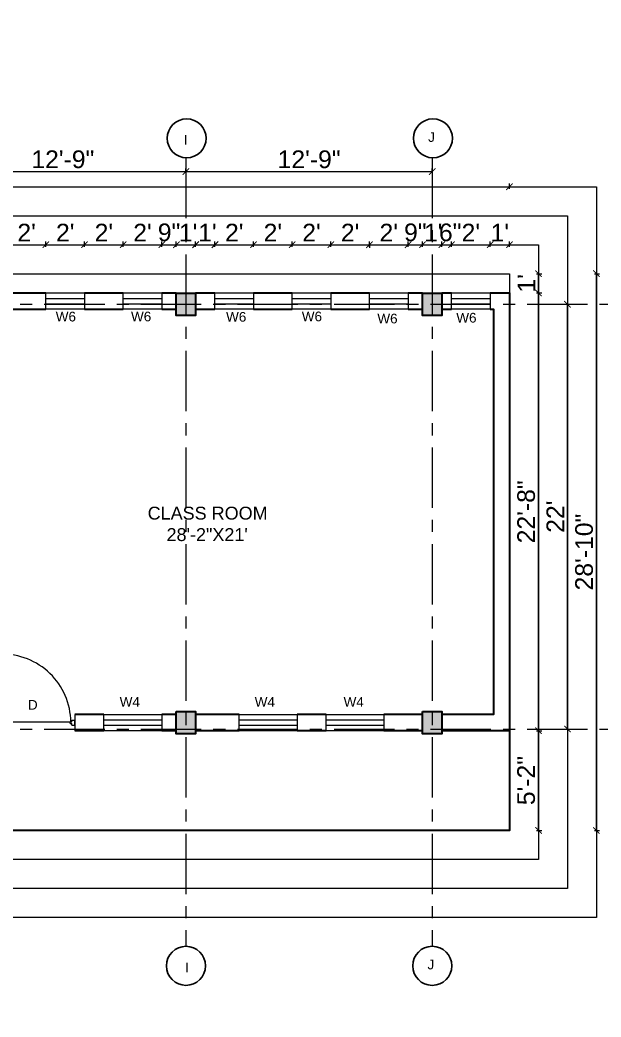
# Model space of a CAD drawing. Header units: inches. Extents: x -6800 to 96653, y -25814 to 17379.
# Drawn here: x 91086 to 91447, y -17826 to -17207 of the extents above; entities that cross this region are included whole.
import ezdxf

# ---------------------------------------------------------------- set-up
doc = ezdxf.new("R2010")
doc.units = ezdxf.units.IN
doc.header["$MEASUREMENT"] = 0
doc.header["$PDMODE"] = 34
doc.linetypes.add('CENTER', pattern=[2, 1.25, -0.25, 0.25, -0.25])
doc.layers.add('A-Windows', color=7, linetype='Continuous')
for name, color, linetype, lineweight in [('Cent line', 54, 'CENTER', 9), ('Column', 101, 'Continuous', 30), ('dimension', 50, 'Continuous', 20), ('dimension @ 1', 50, 'Continuous', 20), ('ele back', 51, 'Continuous', 15), ('Wall', 90, 'Continuous', 30), ('Window', 140, 'Continuous', 13)]:
    doc.layers.add(name, color=color, linetype=linetype, lineweight=lineweight)
doc.styles.get("Standard").update_dxf_attribs({"font": 'arial.ttf'})
doc.dimstyles.get("Standard").update_dxf_attribs({"dimtxt": 7, "dimasz": 4, "dimexe": 2, "dimexo": 2, "dimgap": 2, "dimtad": 1, "dimdec": 0, "dimzin": 0, "dimdsep": 46, "dimlunit": 4, "dimtxsty": 'Standard', "dimblk": 'ARCHTICK', "dimcen": 0.25, "dimclrd": 256, "dimclre": 256, "dimclrt": 256, "dimadec": 0, "dimazin": 0, "dimtfac": 1, "dimtdec": 0, "dimtofl": 0, "dimtmove": 0, "dimatfit": 3, "dimfxl": 1, "dimfxlon": 1, "dimtolj": 1, "dimtzin": 0, "dimlwd": -1, "dimlwe": -1, "dimarcsym": 1})

# ---------------------------------------------------------------- blocks, each defined once
blk = doc.blocks.new('colarch')
at = {"layer": 'Column'}
h = blk.add_hatch(color=256, dxfattribs=at)
h.dxf.hatch_style = 1
h.paths.add_polyline_path([(-6740.22, 498.65), (-6728.22, 498.65), (-6728.22, 512.65), (-6740.22, 512.65)])
blk.add_lwpolyline([(-6740.22, 512.65), (-6728.22, 512.65), (-6728.22, 498.65), (-6740.22, 498.65)], close=True, dxfattribs=at)
blk = doc.blocks.new('_ArchTick')
at = {"color": 0, "linetype": 'ByBlock', "const_width": 0.15}
blk.add_lwpolyline([(-0.5, -0.5), (0.5, 0.5)], dxfattribs=at)
blk = doc.blocks.new('*D2512')
at = {"layer": 'Defpoints', "color": 0, "transparency": 16777216}
for p in [(91036.18, -17301.06), (91189.18, -17301.06), (91189.18, -17301.06)]:
    blk.add_point(p, dxfattribs=at)
at = {"layer": 'dimension', "transparency": 16777216}
for p, q in [((91036.18, -17301.06), (91036.18, -17299.06)), ((91189.18, -17301.06), (91189.18, -17299.06)), ((91036.18, -17301.06), (91189.18, -17301.06))]:
    blk.add_line(p, q, dxfattribs=at)
at = {"layer": 'dimension', "transparency": 16777216, "xscale": 4, "yscale": 4, "zscale": 4, "rotation": 180}
blk.add_blockref('_ArchTick', (91036.18, -17301.06), dxfattribs=at)
at = {"layer": 'dimension', "transparency": 16777216, "xscale": 4, "yscale": 4, "zscale": 4}
blk.add_blockref('_ArchTick', (91189.18, -17301.06), dxfattribs=at)
at = {"layer": 'dimension', "transparency": 16777216, "insert": (91112.68, -17293.44), "char_height": 11, "attachment_point": 5}
blk.add_mtext('\\A1;12\'-9"', dxfattribs=at)
blk = doc.blocks.new('*D2513')
at = {"layer": 'Defpoints', "color": 0, "transparency": 16777216}
for p in [(91189.18, -17301.06), (91342.18, -17301.06), (91342.18, -17301.06)]:
    blk.add_point(p, dxfattribs=at)
at = {"layer": 'dimension', "transparency": 16777216}
for p, q in [((91189.18, -17301.06), (91189.18, -17299.06)), ((91342.18, -17301.06), (91342.18, -17299.06)), ((91189.18, -17301.06), (91342.18, -17301.06))]:
    blk.add_line(p, q, dxfattribs=at)
at = {"layer": 'dimension', "transparency": 16777216, "xscale": 4, "yscale": 4, "zscale": 4, "rotation": 180}
blk.add_blockref('_ArchTick', (91189.18, -17301.06), dxfattribs=at)
at = {"layer": 'dimension', "transparency": 16777216, "xscale": 4, "yscale": 4, "zscale": 4}
blk.add_blockref('_ArchTick', (91342.18, -17301.06), dxfattribs=at)
at = {"layer": 'dimension', "transparency": 16777216, "insert": (91265.68, -17293.44), "char_height": 11, "attachment_point": 5}
blk.add_mtext('\\A1;12\'-9"', dxfattribs=at)
blk = doc.blocks.new('*D2549')
at = {"layer": 'Defpoints', "color": 0, "transparency": 16777216}
for p in [(91102.18, -17346.46), (91078.18, -17376.46), (91102.18, -17376.46)]:
    blk.add_point(p, dxfattribs=at)
at = {"layer": 'dimension', "transparency": 16777216}
for p, q in [((91078.18, -17347.71), (91078.18, -17344.46)), ((91078.18, -17346.46), (91102.18, -17346.46)), ((91102.18, -17347.71), (91102.18, -17344.46))]:
    blk.add_line(p, q, dxfattribs=at)
at = {"layer": 'dimension', "transparency": 16777216, "xscale": 4, "yscale": 4, "zscale": 4, "rotation": 180}
blk.add_blockref('_ArchTick', (91078.18, -17346.46), dxfattribs=at)
at = {"layer": 'dimension', "transparency": 16777216, "xscale": 4, "yscale": 4, "zscale": 4}
blk.add_blockref('_ArchTick', (91102.18, -17346.46), dxfattribs=at)
at = {"layer": 'dimension', "transparency": 16777216, "insert": (91090.18, -17338.94), "char_height": 11, "attachment_point": 5}
blk.add_mtext("\\A1;2'", dxfattribs=at)
blk = doc.blocks.new('*D2550')
at = {"layer": 'Defpoints', "color": 0, "transparency": 16777216}
for p in [(91126.18, -17346.46), (91102.18, -17376.46), (91126.18, -17376.46)]:
    blk.add_point(p, dxfattribs=at)
at = {"layer": 'dimension', "transparency": 16777216}
for p, q in [((91102.18, -17347.71), (91102.18, -17344.46)), ((91102.18, -17346.46), (91126.18, -17346.46)), ((91126.18, -17347.71), (91126.18, -17344.46))]:
    blk.add_line(p, q, dxfattribs=at)
at = {"layer": 'dimension', "transparency": 16777216, "xscale": 4, "yscale": 4, "zscale": 4, "rotation": 180}
blk.add_blockref('_ArchTick', (91102.18, -17346.46), dxfattribs=at)
at = {"layer": 'dimension', "transparency": 16777216, "xscale": 4, "yscale": 4, "zscale": 4}
blk.add_blockref('_ArchTick', (91126.18, -17346.46), dxfattribs=at)
at = {"layer": 'dimension', "transparency": 16777216, "insert": (91114.18, -17338.94), "char_height": 11, "attachment_point": 5}
blk.add_mtext("\\A1;2'", dxfattribs=at)
blk = doc.blocks.new('*D2551')
at = {"layer": 'Defpoints', "color": 0, "transparency": 16777216}
for p in [(91150.18, -17346.46), (91126.18, -17376.46), (91150.18, -17376.46)]:
    blk.add_point(p, dxfattribs=at)
at = {"layer": 'dimension', "transparency": 16777216}
for p, q in [((91126.18, -17347.71), (91126.18, -17344.46)), ((91126.18, -17346.46), (91150.18, -17346.46)), ((91150.18, -17347.71), (91150.18, -17344.46))]:
    blk.add_line(p, q, dxfattribs=at)
at = {"layer": 'dimension', "transparency": 16777216, "xscale": 4, "yscale": 4, "zscale": 4, "rotation": 180}
blk.add_blockref('_ArchTick', (91126.18, -17346.46), dxfattribs=at)
at = {"layer": 'dimension', "transparency": 16777216, "xscale": 4, "yscale": 4, "zscale": 4}
blk.add_blockref('_ArchTick', (91150.18, -17346.46), dxfattribs=at)
at = {"layer": 'dimension', "transparency": 16777216, "insert": (91138.18, -17338.94), "char_height": 11, "attachment_point": 5}
blk.add_mtext("\\A1;2'", dxfattribs=at)
blk = doc.blocks.new('*D2552')
at = {"layer": 'Defpoints', "color": 0, "transparency": 16777216}
for p in [(91174.18, -17346.46), (91150.18, -17376.46), (91174.18, -17376.46)]:
    blk.add_point(p, dxfattribs=at)
at = {"layer": 'dimension', "transparency": 16777216}
for p, q in [((91150.18, -17347.71), (91150.18, -17344.46)), ((91150.18, -17346.46), (91174.18, -17346.46)), ((91174.18, -17347.71), (91174.18, -17344.46))]:
    blk.add_line(p, q, dxfattribs=at)
at = {"layer": 'dimension', "transparency": 16777216, "xscale": 4, "yscale": 4, "zscale": 4, "rotation": 180}
blk.add_blockref('_ArchTick', (91150.18, -17346.46), dxfattribs=at)
at = {"layer": 'dimension', "transparency": 16777216, "xscale": 4, "yscale": 4, "zscale": 4}
blk.add_blockref('_ArchTick', (91174.18, -17346.46), dxfattribs=at)
at = {"layer": 'dimension', "transparency": 16777216, "insert": (91162.18, -17338.94), "char_height": 11, "attachment_point": 5}
blk.add_mtext("\\A1;2'", dxfattribs=at)
blk = doc.blocks.new('*D2553')
at = {"layer": 'Defpoints', "color": 0, "transparency": 16777216}
for p in [(91183.18, -17346.46), (91174.18, -17376.46), (91183.18, -17376.46)]:
    blk.add_point(p, dxfattribs=at)
at = {"layer": 'dimension', "transparency": 16777216}
for p, q in [((91174.18, -17347.71), (91174.18, -17344.46)), ((91174.18, -17346.46), (91183.18, -17346.46)), ((91183.18, -17347.71), (91183.18, -17344.46))]:
    blk.add_line(p, q, dxfattribs=at)
at = {"layer": 'dimension', "transparency": 16777216, "xscale": 4, "yscale": 4, "zscale": 4, "rotation": 180}
blk.add_blockref('_ArchTick', (91174.18, -17346.46), dxfattribs=at)
at = {"layer": 'dimension', "transparency": 16777216, "xscale": 4, "yscale": 4, "zscale": 4}
blk.add_blockref('_ArchTick', (91183.18, -17346.46), dxfattribs=at)
at = {"layer": 'dimension', "transparency": 16777216, "insert": (91178.68, -17338.85), "char_height": 11, "attachment_point": 5}
blk.add_mtext('\\A1;9"', dxfattribs=at)
blk = doc.blocks.new('*D2554')
at = {"layer": 'Defpoints', "color": 0, "transparency": 16777216}
for p in [(91195.18, -17346.46), (91183.18, -17376.46), (91195.18, -17376.46)]:
    blk.add_point(p, dxfattribs=at)
at = {"layer": 'dimension', "transparency": 16777216}
for p, q in [((91183.18, -17347.71), (91183.18, -17344.46)), ((91183.18, -17346.46), (91195.18, -17346.46)), ((91195.18, -17347.71), (91195.18, -17344.46))]:
    blk.add_line(p, q, dxfattribs=at)
at = {"layer": 'dimension', "transparency": 16777216, "xscale": 4, "yscale": 4, "zscale": 4, "rotation": 180}
blk.add_blockref('_ArchTick', (91183.18, -17346.46), dxfattribs=at)
at = {"layer": 'dimension', "transparency": 16777216, "xscale": 4, "yscale": 4, "zscale": 4}
blk.add_blockref('_ArchTick', (91195.18, -17346.46), dxfattribs=at)
at = {"layer": 'dimension', "transparency": 16777216, "insert": (91190.51, -17338.94), "char_height": 11, "attachment_point": 5}
blk.add_mtext("\\A1;1'", dxfattribs=at)
blk = doc.blocks.new('*D2555')
at = {"layer": 'Defpoints', "color": 0, "transparency": 16777216}
for p in [(91207.18, -17346.46), (91195.18, -17376.46), (91207.18, -17376.46)]:
    blk.add_point(p, dxfattribs=at)
at = {"layer": 'dimension', "transparency": 16777216}
for p, q in [((91195.18, -17347.71), (91195.18, -17344.46)), ((91195.18, -17346.46), (91207.18, -17346.46)), ((91207.18, -17347.71), (91207.18, -17344.46))]:
    blk.add_line(p, q, dxfattribs=at)
at = {"layer": 'dimension', "transparency": 16777216, "xscale": 4, "yscale": 4, "zscale": 4, "rotation": 180}
blk.add_blockref('_ArchTick', (91195.18, -17346.46), dxfattribs=at)
at = {"layer": 'dimension', "transparency": 16777216, "xscale": 4, "yscale": 4, "zscale": 4}
blk.add_blockref('_ArchTick', (91207.18, -17346.46), dxfattribs=at)
at = {"layer": 'dimension', "transparency": 16777216, "insert": (91202.49, -17338.94), "char_height": 11, "attachment_point": 5}
blk.add_mtext("\\A1;1'", dxfattribs=at)
blk = doc.blocks.new('*D2556')
at = {"layer": 'Defpoints', "color": 0, "transparency": 16777216}
for p in [(91231.18, -17346.46), (91207.18, -17376.46), (91231.18, -17376.46)]:
    blk.add_point(p, dxfattribs=at)
at = {"layer": 'dimension', "transparency": 16777216}
for p, q in [((91207.18, -17347.71), (91207.18, -17344.46)), ((91207.18, -17346.46), (91231.18, -17346.46)), ((91231.18, -17347.71), (91231.18, -17344.46))]:
    blk.add_line(p, q, dxfattribs=at)
at = {"layer": 'dimension', "transparency": 16777216, "xscale": 4, "yscale": 4, "zscale": 4, "rotation": 180}
blk.add_blockref('_ArchTick', (91207.18, -17346.46), dxfattribs=at)
at = {"layer": 'dimension', "transparency": 16777216, "xscale": 4, "yscale": 4, "zscale": 4}
blk.add_blockref('_ArchTick', (91231.18, -17346.46), dxfattribs=at)
at = {"layer": 'dimension', "transparency": 16777216, "insert": (91219.18, -17338.94), "char_height": 11, "attachment_point": 5}
blk.add_mtext("\\A1;2'", dxfattribs=at)
blk = doc.blocks.new('*D2557')
at = {"layer": 'Defpoints', "color": 0, "transparency": 16777216}
for p in [(91255.18, -17346.46), (91231.18, -17376.46), (91255.18, -17376.46)]:
    blk.add_point(p, dxfattribs=at)
at = {"layer": 'dimension', "transparency": 16777216}
for p, q in [((91231.18, -17347.71), (91231.18, -17344.46)), ((91231.18, -17346.46), (91255.18, -17346.46)), ((91255.18, -17347.71), (91255.18, -17344.46))]:
    blk.add_line(p, q, dxfattribs=at)
at = {"layer": 'dimension', "transparency": 16777216, "xscale": 4, "yscale": 4, "zscale": 4, "rotation": 180}
blk.add_blockref('_ArchTick', (91231.18, -17346.46), dxfattribs=at)
at = {"layer": 'dimension', "transparency": 16777216, "xscale": 4, "yscale": 4, "zscale": 4}
blk.add_blockref('_ArchTick', (91255.18, -17346.46), dxfattribs=at)
at = {"layer": 'dimension', "transparency": 16777216, "insert": (91243.18, -17338.94), "char_height": 11, "attachment_point": 5}
blk.add_mtext("\\A1;2'", dxfattribs=at)
blk = doc.blocks.new('*D2558')
at = {"layer": 'Defpoints', "color": 0, "transparency": 16777216}
for p in [(91279.18, -17346.46), (91255.18, -17376.46), (91279.18, -17376.46)]:
    blk.add_point(p, dxfattribs=at)
at = {"layer": 'dimension', "transparency": 16777216}
for p, q in [((91255.18, -17347.71), (91255.18, -17344.46)), ((91255.18, -17346.46), (91279.18, -17346.46)), ((91279.18, -17347.71), (91279.18, -17344.46))]:
    blk.add_line(p, q, dxfattribs=at)
at = {"layer": 'dimension', "transparency": 16777216, "xscale": 4, "yscale": 4, "zscale": 4, "rotation": 180}
blk.add_blockref('_ArchTick', (91255.18, -17346.46), dxfattribs=at)
at = {"layer": 'dimension', "transparency": 16777216, "xscale": 4, "yscale": 4, "zscale": 4}
blk.add_blockref('_ArchTick', (91279.18, -17346.46), dxfattribs=at)
at = {"layer": 'dimension', "transparency": 16777216, "insert": (91267.18, -17338.94), "char_height": 11, "attachment_point": 5}
blk.add_mtext("\\A1;2'", dxfattribs=at)
blk = doc.blocks.new('*D2559')
at = {"layer": 'Defpoints', "color": 0, "transparency": 16777216}
for p in [(91303.18, -17346.46), (91279.18, -17376.46), (91303.18, -17376.46)]:
    blk.add_point(p, dxfattribs=at)
at = {"layer": 'dimension', "transparency": 16777216}
for p, q in [((91279.18, -17347.71), (91279.18, -17344.46)), ((91279.18, -17346.46), (91303.18, -17346.46)), ((91303.18, -17347.71), (91303.18, -17344.46))]:
    blk.add_line(p, q, dxfattribs=at)
at = {"layer": 'dimension', "transparency": 16777216, "xscale": 4, "yscale": 4, "zscale": 4, "rotation": 180}
blk.add_blockref('_ArchTick', (91279.18, -17346.46), dxfattribs=at)
at = {"layer": 'dimension', "transparency": 16777216, "xscale": 4, "yscale": 4, "zscale": 4}
blk.add_blockref('_ArchTick', (91303.18, -17346.46), dxfattribs=at)
at = {"layer": 'dimension', "transparency": 16777216, "insert": (91291.18, -17338.94), "char_height": 11, "attachment_point": 5}
blk.add_mtext("\\A1;2'", dxfattribs=at)
blk = doc.blocks.new('*D2560')
at = {"layer": 'Defpoints', "color": 0, "transparency": 16777216}
for p in [(91336.18, -17346.46), (91327.18, -17376.46), (91336.18, -17376.46)]:
    blk.add_point(p, dxfattribs=at)
at = {"layer": 'dimension', "transparency": 16777216}
for p, q in [((91327.18, -17347.71), (91327.18, -17344.46)), ((91327.18, -17346.46), (91336.18, -17346.46)), ((91336.18, -17347.71), (91336.18, -17344.46))]:
    blk.add_line(p, q, dxfattribs=at)
at = {"layer": 'dimension', "transparency": 16777216, "xscale": 4, "yscale": 4, "zscale": 4, "rotation": 180}
blk.add_blockref('_ArchTick', (91327.18, -17346.46), dxfattribs=at)
at = {"layer": 'dimension', "transparency": 16777216, "xscale": 4, "yscale": 4, "zscale": 4}
blk.add_blockref('_ArchTick', (91336.18, -17346.46), dxfattribs=at)
at = {"layer": 'dimension', "transparency": 16777216, "insert": (91331.68, -17338.85), "char_height": 11, "attachment_point": 5}
blk.add_mtext('\\A1;9"', dxfattribs=at)
blk = doc.blocks.new('*D2561')
at = {"layer": 'Defpoints', "color": 0, "transparency": 16777216}
for p in [(91348.18, -17346.46), (91336.18, -17376.46), (91348.18, -17376.46)]:
    blk.add_point(p, dxfattribs=at)
at = {"layer": 'dimension', "transparency": 16777216}
for p, q in [((91336.18, -17347.71), (91336.18, -17344.46)), ((91336.18, -17346.46), (91348.18, -17346.46)), ((91348.18, -17347.71), (91348.18, -17344.46))]:
    blk.add_line(p, q, dxfattribs=at)
at = {"layer": 'dimension', "transparency": 16777216, "xscale": 4, "yscale": 4, "zscale": 4, "rotation": 180}
blk.add_blockref('_ArchTick', (91336.18, -17346.46), dxfattribs=at)
at = {"layer": 'dimension', "transparency": 16777216, "xscale": 4, "yscale": 4, "zscale": 4}
blk.add_blockref('_ArchTick', (91348.18, -17346.46), dxfattribs=at)
at = {"layer": 'dimension', "transparency": 16777216, "insert": (91342.78, -17338.94), "char_height": 11, "attachment_point": 5}
blk.add_mtext("\\A1;1'", dxfattribs=at)
blk = doc.blocks.new('*D2562')
at = {"layer": 'Defpoints', "color": 0, "transparency": 16777216}
for p in [(91354.18, -17346.46), (91348.18, -17376.46), (91354.18, -17376.46)]:
    blk.add_point(p, dxfattribs=at)
at = {"layer": 'dimension', "transparency": 16777216}
for p, q in [((91348.18, -17347.71), (91348.18, -17344.46)), ((91348.18, -17346.46), (91354.18, -17346.46)), ((91354.18, -17347.71), (91354.18, -17344.46))]:
    blk.add_line(p, q, dxfattribs=at)
at = {"layer": 'dimension', "transparency": 16777216, "xscale": 4, "yscale": 4, "zscale": 4, "rotation": 180}
blk.add_blockref('_ArchTick', (91348.18, -17346.46), dxfattribs=at)
at = {"layer": 'dimension', "transparency": 16777216, "xscale": 4, "yscale": 4, "zscale": 4}
blk.add_blockref('_ArchTick', (91354.18, -17346.46), dxfattribs=at)
at = {"layer": 'dimension', "transparency": 16777216, "insert": (91353.33, -17338.85), "char_height": 11, "attachment_point": 5}
blk.add_mtext('\\A1;6"', dxfattribs=at)
blk = doc.blocks.new('*D2563')
at = {"layer": 'Defpoints', "color": 0, "transparency": 16777216}
for p in [(91378.18, -17346.46), (91354.18, -17376.46), (91378.18, -17376.46)]:
    blk.add_point(p, dxfattribs=at)
at = {"layer": 'dimension', "transparency": 16777216}
for p, q in [((91354.18, -17347.71), (91354.18, -17344.46)), ((91354.18, -17346.46), (91378.18, -17346.46)), ((91378.18, -17347.71), (91378.18, -17344.46))]:
    blk.add_line(p, q, dxfattribs=at)
at = {"layer": 'dimension', "transparency": 16777216, "xscale": 4, "yscale": 4, "zscale": 4, "rotation": 180}
blk.add_blockref('_ArchTick', (91354.18, -17346.46), dxfattribs=at)
at = {"layer": 'dimension', "transparency": 16777216, "xscale": 4, "yscale": 4, "zscale": 4}
blk.add_blockref('_ArchTick', (91378.18, -17346.46), dxfattribs=at)
at = {"layer": 'dimension', "transparency": 16777216, "insert": (91366.18, -17338.94), "char_height": 11, "attachment_point": 5}
blk.add_mtext("\\A1;2'", dxfattribs=at)
blk = doc.blocks.new('*D2564')
at = {"layer": 'Defpoints', "color": 0, "transparency": 16777216}
for p in [(91390.18, -17346.46), (91378.18, -17376.46), (91390.18, -17376.46)]:
    blk.add_point(p, dxfattribs=at)
at = {"layer": 'dimension', "transparency": 16777216}
for p, q in [((91378.18, -17347.71), (91378.18, -17344.46)), ((91378.18, -17346.46), (91390.18, -17346.46)), ((91390.18, -17347.71), (91390.18, -17344.46))]:
    blk.add_line(p, q, dxfattribs=at)
at = {"layer": 'dimension', "transparency": 16777216, "xscale": 4, "yscale": 4, "zscale": 4, "rotation": 180}
blk.add_blockref('_ArchTick', (91378.18, -17346.46), dxfattribs=at)
at = {"layer": 'dimension', "transparency": 16777216, "xscale": 4, "yscale": 4, "zscale": 4}
blk.add_blockref('_ArchTick', (91390.18, -17346.46), dxfattribs=at)
at = {"layer": 'dimension', "transparency": 16777216, "insert": (91384.18, -17338.94), "char_height": 11, "attachment_point": 5}
blk.add_mtext("\\A1;1'", dxfattribs=at)
blk = doc.blocks.new('*D2567')
at = {"layer": 'Defpoints', "color": 0, "transparency": 16777216}
for p in [(91303.18, -17346.09), (91327.18, -17346.46), (91327.18, -17346.46)]:
    blk.add_point(p, dxfattribs=at)
at = {"layer": 'dimension', "transparency": 16777216}
for p, q in [((91303.18, -17346.46), (91303.18, -17348.46)), ((91303.18, -17346.46), (91327.18, -17346.46)), ((91327.18, -17346.46), (91327.18, -17344.46))]:
    blk.add_line(p, q, dxfattribs=at)
at = {"layer": 'dimension', "transparency": 16777216, "xscale": 4, "yscale": 4, "zscale": 4, "rotation": 180}
blk.add_blockref('_ArchTick', (91303.18, -17346.46), dxfattribs=at)
at = {"layer": 'dimension', "transparency": 16777216, "xscale": 4, "yscale": 4, "zscale": 4}
blk.add_blockref('_ArchTick', (91327.18, -17346.46), dxfattribs=at)
at = {"layer": 'dimension', "transparency": 16777216, "insert": (91315.18, -17338.94), "char_height": 11, "attachment_point": 5}
blk.add_mtext("\\A1;2'", dxfattribs=at)
blk = doc.blocks.new('*D2568')
at = {"layer": 'Defpoints', "color": 0, "transparency": 16777216}
for p in [(91390.18, -17310.46), (90153.18, -17364.46), (91390.18, -17364.46)]:
    blk.add_point(p, dxfattribs=at)
at = {"layer": 'dimension', "transparency": 16777216}
for p, q in [((90153.18, -17311.71), (90153.18, -17308.46)), ((90153.18, -17310.46), (91390.18, -17310.46)), ((91390.18, -17311.71), (91390.18, -17308.46))]:
    blk.add_line(p, q, dxfattribs=at)
at = {"layer": 'dimension', "transparency": 16777216, "xscale": 4, "yscale": 4, "zscale": 4, "rotation": 180}
blk.add_blockref('_ArchTick', (90153.18, -17310.46), dxfattribs=at)
at = {"layer": 'dimension', "transparency": 16777216, "xscale": 4, "yscale": 4, "zscale": 4}
blk.add_blockref('_ArchTick', (91390.18, -17310.46), dxfattribs=at)
at = {"layer": 'dimension', "transparency": 16777216, "insert": (90771.68, -17302.84), "char_height": 11, "attachment_point": 5}
blk.add_mtext('\\A1;103\'-1"', dxfattribs=at)
blk = doc.blocks.new('*D2577')
at = {"layer": 'Defpoints', "color": 0, "transparency": 16777216}
for p in [(91390.18, -17648.46), (91408.18, -17648.46), (91390.18, -17710.46)]:
    blk.add_point(p, dxfattribs=at)
at = {"layer": 'dimension', "transparency": 16777216}
for p, q in [((91406.93, -17648.46), (91410.18, -17648.46)), ((91408.18, -17710.46), (91408.18, -17648.46)), ((91406.93, -17710.46), (91410.18, -17710.46))]:
    blk.add_line(p, q, dxfattribs=at)
at = {"layer": 'dimension', "transparency": 16777216, "xscale": 4, "yscale": 4, "zscale": 4}
for p, rotation in [((91408.18, -17648.46), 90), ((91408.18, -17710.46), 270)]:
    blk.add_blockref('_ArchTick', p, dxfattribs=dict(at, rotation=rotation))
at = {"layer": 'dimension', "transparency": 16777216, "insert": (91400.56, -17679.46), "char_height": 11, "attachment_point": 5, "rotation": 90}
blk.add_mtext('\\A1;5\'-2"', dxfattribs=at)
blk = doc.blocks.new('*D2578')
at = {"layer": 'Defpoints', "color": 0, "transparency": 16777216}
for p in [(91390.18, -17376.46), (91408.18, -17376.46), (91390.18, -17648.46)]:
    blk.add_point(p, dxfattribs=at)
at = {"layer": 'dimension', "transparency": 16777216}
for p, q in [((91406.93, -17376.46), (91410.18, -17376.46)), ((91408.18, -17648.46), (91408.18, -17376.46)), ((91406.93, -17648.46), (91410.18, -17648.46))]:
    blk.add_line(p, q, dxfattribs=at)
at = {"layer": 'dimension', "transparency": 16777216, "xscale": 4, "yscale": 4, "zscale": 4}
for p, rotation in [((91408.18, -17376.46), 90), ((91408.18, -17648.46), 270)]:
    blk.add_blockref('_ArchTick', p, dxfattribs=dict(at, rotation=rotation))
at = {"layer": 'dimension', "transparency": 16777216, "insert": (91400.56, -17512.46), "char_height": 11, "attachment_point": 5, "rotation": 90}
blk.add_mtext('\\A1;22\'-8"', dxfattribs=at)
blk = doc.blocks.new('*D2579')
at = {"layer": 'Defpoints', "color": 0, "transparency": 16777216}
for p in [(90934.18, -17364.46), (91408.18, -17364.46), (91390.18, -17376.46)]:
    blk.add_point(p, dxfattribs=at)
at = {"layer": 'dimension', "transparency": 16777216}
for p, q in [((91406.93, -17364.46), (91410.18, -17364.46)), ((91408.18, -17376.46), (91408.18, -17364.46)), ((91406.93, -17376.46), (91410.18, -17376.46))]:
    blk.add_line(p, q, dxfattribs=at)
at = {"layer": 'dimension', "transparency": 16777216, "xscale": 4, "yscale": 4, "zscale": 4}
for p, rotation in [((91408.18, -17364.46), 90), ((91408.18, -17376.46), 270)]:
    blk.add_blockref('_ArchTick', p, dxfattribs=dict(at, rotation=rotation))
at = {"layer": 'dimension', "transparency": 16777216, "insert": (91400.66, -17370.46), "char_height": 11, "attachment_point": 5, "rotation": 90}
blk.add_mtext("\\A1;1'", dxfattribs=at)
blk = doc.blocks.new('*D2580')
at = {"layer": 'Defpoints', "color": 0, "transparency": 16777216}
for p in [(91342.18, -17383.46), (91426.18, -17383.46), (91342.18, -17647.46)]:
    blk.add_point(p, dxfattribs=at)
at = {"layer": 'dimension', "transparency": 16777216}
for p, q in [((91424.93, -17383.46), (91428.18, -17383.46)), ((91426.18, -17647.46), (91426.18, -17383.46)), ((91424.93, -17647.46), (91428.18, -17647.46))]:
    blk.add_line(p, q, dxfattribs=at)
at = {"layer": 'dimension', "transparency": 16777216, "xscale": 4, "yscale": 4, "zscale": 4}
for p, rotation in [((91426.18, -17383.46), 90), ((91426.18, -17647.46), 270)]:
    blk.add_blockref('_ArchTick', p, dxfattribs=dict(at, rotation=rotation))
at = {"layer": 'dimension', "transparency": 16777216, "insert": (91418.66, -17515.46), "char_height": 11, "attachment_point": 5, "rotation": 90}
blk.add_mtext("\\A1;22'", dxfattribs=at)
blk = doc.blocks.new('*D2581')
at = {"layer": 'Defpoints', "color": 0, "transparency": 16777216}
for p in [(90934.18, -17364.46), (91444.18, -17364.46), (91390.18, -17710.46)]:
    blk.add_point(p, dxfattribs=at)
at = {"layer": 'dimension', "transparency": 16777216}
for p, q in [((91442.93, -17364.46), (91446.18, -17364.46)), ((91444.18, -17710.46), (91444.18, -17364.46)), ((91442.93, -17710.46), (91446.18, -17710.46))]:
    blk.add_line(p, q, dxfattribs=at)
at = {"layer": 'dimension', "transparency": 16777216, "xscale": 4, "yscale": 4, "zscale": 4}
for p, rotation in [((91444.18, -17364.46), 90), ((91444.18, -17710.46), 270)]:
    blk.add_blockref('_ArchTick', p, dxfattribs=dict(at, rotation=rotation))
at = {"layer": 'dimension', "transparency": 16777216, "insert": (91436.56, -17537.46), "char_height": 11, "attachment_point": 5, "rotation": 90}
blk.add_mtext('\\A1;28\'-10"', dxfattribs=at)

msp = doc.modelspace()

# ---------------------------------------------------------------- linework, layer by layer
at = {"transparency": 33554651}
for centre in [(91189.61, -17280.34), (91342.61, -17280.34), (91189.18, -17794.59), (91342.18, -17794.59)]:
    msp.add_circle(centre, 12.12, dxfattribs=at)
at = {"layer": 'Cent line', "ltscale": 30, "transparency": 33554643}
for p, q in [((91189.18, -17292.46), (91189.18, -17782.46)), ((91342.18, -17292.46), (91342.18, -17782.46)), ((90081.18, -17383.46), (91462.18, -17383.46)), ((90081.18, -17647.46), (91462.18, -17647.46))]:
    msp.add_line(p, q, dxfattribs=at)
at = {"layer": 'dimension', "transparency": 33554651}
for points in [[(90099.18, -17310.46), (91444.18, -17310.46), (91444.18, -17764.46), (90099.18, -17764.46)], [(90117.18, -17328.46), (91426.18, -17328.46), (91426.18, -17746.46), (90117.18, -17746.46)], [(90135.18, -17346.46), (91408.18, -17346.46), (91408.18, -17728.46), (90135.18, -17728.46)], [(90153.18, -17364.46), (91390.18, -17364.46), (91390.18, -17710.46), (90153.18, -17710.46)], [(90153.18, -17364.46), (91390.18, -17364.46), (91390.18, -17710.46), (90153.18, -17710.46)]]:
    msp.add_lwpolyline(points, close=True, dxfattribs=at)
msp.add_circle((90765.35, -17625.8), 1038.66, dxfattribs=at)
at = {"layer": 'ele back', "transparency": 33554651}
for p, q in [((91075.18, -17642.96), (91117.67, -17642.96)), ((91117.18, -17643.96), (91117.18, -17642.96)), ((91117.18, -17642.96), (91118.18, -17642.96)), ((91117.18, -17643.96), (91118.18, -17643.96)), ((91118.18, -17641.96), (91120.18, -17641.96)), ((91118.18, -17642.96), (91118.18, -17641.96)), ((91118.18, -17644.96), (91118.18, -17643.96)), ((91118.18, -17644.96), (91120.18, -17644.96)), ((91120.18, -17644.96), (91120.18, -17641.96))]:
    msp.add_line(p, q, dxfattribs=at)
msp.add_arc((91075.18, -17643.46), 42.5, 0.67408, 91.34826, dxfattribs=at)
at = {"layer": 'Wall', "transparency": 33554651}
for p, q in [((91078.18, -17376.46), (91102.18, -17376.46)), ((91126.18, -17376.46), (91150.18, -17376.46)), ((91174.18, -17376.46), (91183.18, -17376.46)), ((91195.18, -17376.46), (91207.18, -17376.46)), ((91231.18, -17376.46), (91255.18, -17376.46)), ((91279.18, -17376.46), (91303.18, -17376.46)), ((91327.18, -17376.46), (91336.18, -17376.46)), ((91348.18, -17376.46), (91354.18, -17376.46)), ((91078.18, -17386.46), (91102.18, -17386.46)), ((91126.18, -17386.46), (91150.18, -17386.46)), ((91174.18, -17386.46), (91183.18, -17386.46)), ((91195.18, -17386.46), (91207.18, -17386.46)), ((91231.18, -17386.46), (91255.18, -17386.46)), ((91279.18, -17386.46), (91303.18, -17386.46)), ((91327.18, -17386.46), (91336.18, -17386.46)), ((91348.18, -17386.46), (91354.18, -17386.46)), ((91138.18, -17638.46), (91120.18, -17638.46)), ((91183.18, -17638.46), (91174.18, -17638.46)), ((91222.18, -17638.46), (91195.18, -17638.46)), ((91276.18, -17638.46), (91258.18, -17638.46)), ((91336.18, -17638.46), (91312.18, -17638.46)), ((91138.18, -17648.46), (91120.18, -17648.46)), ((91183.18, -17648.46), (91174.18, -17648.46)), ((91222.18, -17648.46), (91195.18, -17648.46)), ((91276.18, -17648.46), (91258.18, -17648.46)), ((91336.18, -17648.46), (91312.18, -17648.46)), ((91390.18, -17648.46), (91348.18, -17648.46))]:
    msp.add_line(p, q, dxfattribs=at)
for points in [[(91378.18, -17376.46), (91390.18, -17376.46), (91390.18, -17710.46), (90153.18, -17710.46), (90153.18, -17364.46), (90171.18, -17364.46)], [(91378.18, -17386.46), (91380.18, -17386.46), (91380.18, -17638.46), (91348.18, -17638.46)]]:
    msp.add_lwpolyline(points, dxfattribs=at)
at = {"layer": 'Window', "transparency": 33554651}
for p, q in [((91102.18, -17379.8), (91126.18, -17379.8)), ((91150.18, -17379.8), (91174.18, -17379.8)), ((91207.18, -17379.8), (91231.18, -17379.8)), ((91255.18, -17379.8), (91279.18, -17379.8)), ((91303.18, -17379.8), (91327.18, -17379.8)), ((91354.18, -17379.8), (91378.18, -17379.8)), ((91102.18, -17383.13), (91126.18, -17383.13)), ((91150.18, -17383.13), (91174.18, -17383.13)), ((91207.18, -17383.13), (91231.18, -17383.13)), ((91255.18, -17383.13), (91279.18, -17383.13)), ((91303.18, -17383.13), (91327.18, -17383.13)), ((91354.18, -17383.13), (91378.18, -17383.13)), ((91120.18, -17638.46), (91120.18, -17648.46)), ((91138.18, -17641.8), (91174.18, -17641.8)), ((91138.18, -17645.13), (91174.18, -17645.13)), ((91222.18, -17641.8), (91258.18, -17641.8)), ((91222.18, -17645.13), (91258.18, -17645.13)), ((91276.18, -17641.8), (91312.18, -17641.8)), ((91276.18, -17645.13), (91312.18, -17645.13))]:
    msp.add_line(p, q, dxfattribs=at)
for points in [[(91102.18, -17376.46), (91126.18, -17376.46), (91126.18, -17386.46), (91102.18, -17386.46)], [(91150.18, -17376.46), (91174.18, -17376.46), (91174.18, -17386.46), (91150.18, -17386.46)], [(91207.18, -17376.46), (91231.18, -17376.46), (91231.18, -17386.46), (91207.18, -17386.46)], [(91255.18, -17376.46), (91279.18, -17376.46), (91279.18, -17386.46), (91255.18, -17386.46)], [(91303.18, -17376.46), (91327.18, -17376.46), (91327.18, -17386.46), (91303.18, -17386.46)], [(91354.18, -17376.46), (91378.18, -17376.46), (91378.18, -17386.46), (91354.18, -17386.46)], [(91138.18, -17638.46), (91174.18, -17638.46), (91174.18, -17648.46), (91138.18, -17648.46)], [(91222.18, -17638.46), (91258.18, -17638.46), (91258.18, -17648.46), (91222.18, -17648.46)], [(91276.18, -17638.46), (91312.18, -17638.46), (91312.18, -17648.46), (91276.18, -17648.46)]]:
    msp.add_lwpolyline(points, close=True, dxfattribs=at)

# ---------------------------------------------------------------- block references
at = {"layer": 'Wall', "transparency": 33554651}
for p in [(97923.39, -17889.12), (98076.39, -17889.12), (97923.39, -18149.12), (98076.39, -18149.12)]:
    msp.add_blockref('colarch', p, dxfattribs=at)

# ---------------------------------------------------------------- texts
at = {"transparency": 33554651, "char_height": 6, "attachment_point": 1}
for s, insert in [('I', (91187.9, -17278.29)), ('J', (91339.65, -17276.54)), ('D', (91090.99, -17629.39)), ('I', (91188.66, -17792.62)), ('J', (91339.22, -17790.79))]:
    msp.add_mtext_dynamic_manual_height_columns(s, width=837.6015, gutter_width=65.57, heights=[0], dxfattribs=dict(at, insert=insert))
at = {"transparency": 33554651, "char_height": 6, "width": 837.6015, "attachment_point": 1}
for s, insert in [('W6', (91108.27, -17388.15)), ('W6', (91155.04, -17388.09)), ('W6', (91214.1, -17388.3)), ('W6', (91261.14, -17388.03)), ('W6', (91308.09, -17389.36)), ('W6', (91357.14, -17388.84)), ('W4', (91148, -17627.58)), ('W4', (91231.89, -17627.58)), ('W4', (91287.12, -17627.58))]:
    msp.add_mtext(s, dxfattribs=dict(at, insert=insert))
at = {"layer": 'A-Windows', "ltscale": 10, "transparency": 33554687, "insert": (90783.14, -17509.27), "char_height": 8, "attachment_point": 1}
msp.add_mtext_dynamic_manual_height_columns('\\pi382.2414;CLASS ROOM\\P\\pi393.98219;28\'-2"X21\'', width=837.6015, gutter_width=65.57, heights=[0], dxfattribs=at)

# ---------------------------------------------------------------- dimensions: what is measured, and where the dimension line sits
at = {"layer": 'dimension @ 1', "transparency": 33554651}
for base, p1, p2, override, picture, middle in [((91189.18, -17301.06), (91036.18, -17301.06), (91189.18, -17301.06), {"dimscale": 1, "dimtxt": 11, "dimtix": 0, "dimtofl": 0, "dimtmove": 1, "dimatfit": 3, "dimfxl": 1.25}, '*D2512', (91112.68, -17293.44)), ((91342.18, -17301.06), (91189.18, -17301.06), (91342.18, -17301.06), {"dimscale": 1, "dimtxt": 11, "dimtix": 0, "dimtofl": 0, "dimtmove": 1, "dimatfit": 3, "dimfxl": 1.25}, '*D2513', (91265.68, -17293.44)), ((91390.18, -17310.46), (90153.18, -17364.46), (91390.18, -17364.46), {"dimscale": 1, "dimtxt": 11, "dimtix": 0, "dimtofl": 0, "dimtmove": 0, "dimatfit": 3, "dimfxl": 1.25}, '*D2568', (90771.68, -17302.84)), ((91102.18, -17346.46), (91078.18, -17376.46), (91102.18, -17376.46), {"dimscale": 1, "dimtxt": 11, "dimtix": 0, "dimtofl": 0, "dimtmove": 1, "dimatfit": 3, "dimfxl": 1.25}, '*D2549', (91090.18, -17338.94)), ((91126.18, -17346.46), (91102.18, -17376.46), (91126.18, -17376.46), {"dimscale": 1, "dimtxt": 11, "dimtix": 0, "dimtofl": 0, "dimtmove": 1, "dimatfit": 3, "dimfxl": 1.25}, '*D2550', (91114.18, -17338.94)), ((91150.18, -17346.46), (91126.18, -17376.46), (91150.18, -17376.46), {"dimscale": 1, "dimtxt": 11, "dimtix": 0, "dimtofl": 0, "dimtmove": 1, "dimatfit": 3, "dimfxl": 1.25}, '*D2551', (91138.18, -17338.94)), ((91174.18, -17346.46), (91150.18, -17376.46), (91174.18, -17376.46), {"dimscale": 1, "dimtxt": 11, "dimtix": 0, "dimtofl": 0, "dimtmove": 1, "dimatfit": 3, "dimfxl": 1.25}, '*D2552', (91162.18, -17338.94)), ((91231.18, -17346.46), (91207.18, -17376.46), (91231.18, -17376.46), {"dimscale": 1, "dimtxt": 11, "dimtix": 0, "dimtofl": 0, "dimtmove": 1, "dimatfit": 3, "dimfxl": 1.25}, '*D2556', (91219.18, -17338.94)), ((91255.18, -17346.46), (91231.18, -17376.46), (91255.18, -17376.46), {"dimscale": 1, "dimtxt": 11, "dimtix": 0, "dimtofl": 0, "dimtmove": 1, "dimatfit": 3, "dimfxl": 1.25}, '*D2557', (91243.18, -17338.94)), ((91279.18, -17346.46), (91255.18, -17376.46), (91279.18, -17376.46), {"dimscale": 1, "dimtxt": 11, "dimtix": 0, "dimtofl": 0, "dimtmove": 1, "dimatfit": 3, "dimfxl": 1.25}, '*D2558', (91267.18, -17338.94)), ((91303.18, -17346.46), (91279.18, -17376.46), (91303.18, -17376.46), {"dimscale": 1, "dimtxt": 11, "dimtix": 0, "dimtofl": 0, "dimtmove": 1, "dimatfit": 3, "dimfxl": 1.25}, '*D2559', (91291.18, -17338.94)), ((91327.18, -17346.46), (91303.18, -17346.09), (91327.18, -17346.46), {"dimscale": 1, "dimtxt": 11, "dimtix": 0, "dimtofl": 0, "dimtmove": 0, "dimatfit": 3, "dimfxl": 1.25}, '*D2567', (91315.18, -17338.94)), ((91378.18, -17346.46), (91354.18, -17376.46), (91378.18, -17376.46), {"dimscale": 1, "dimtxt": 11, "dimtix": 0, "dimtofl": 0, "dimtmove": 1, "dimatfit": 3, "dimfxl": 1.25}, '*D2563', (91366.18, -17338.94))]:
    dim = msp.add_linear_dim(base=base, p1=p1, p2=p2, dimstyle='Standard', override=override, dxfattribs=at)
    dim.commit()
    dim.dimension.update_dxf_attribs({"geometry": picture, "text_midpoint": middle})
for base, p1, p2, picture, middle in [((91183.18, -17346.46), (91174.18, -17376.46), (91183.18, -17376.46), '*D2553', (91178.68, -17346.46)), ((91195.18, -17346.46), (91183.18, -17376.46), (91195.18, -17376.46), '*D2554', (91190.51, -17346.46)), ((91207.18, -17346.46), (91195.18, -17376.46), (91207.18, -17376.46), '*D2555', (91202.49, -17346.46)), ((91336.18, -17346.46), (91327.18, -17376.46), (91336.18, -17376.46), '*D2560', (91331.68, -17346.46)), ((91348.18, -17346.46), (91336.18, -17376.46), (91348.18, -17376.46), '*D2561', (91342.78, -17346.46)), ((91354.18, -17346.46), (91348.18, -17376.46), (91354.18, -17376.46), '*D2562', (91353.33, -17346.46)), ((91390.18, -17346.46), (91378.18, -17376.46), (91390.18, -17376.46), '*D2564', (91384.18, -17346.46))]:
    dim = msp.add_linear_dim(base=base, p1=p1, p2=p2, dimstyle='Standard', override={"dimscale": 1, "dimtxt": 11, "dimtix": 0, "dimtofl": 0, "dimtmove": 1, "dimatfit": 3, "dimfxl": 1.25}, dxfattribs=at)
    dim.commit()
    dim.dimension.update_dxf_attribs({"geometry": picture, "text_midpoint": middle, "dimtype": 160})
dim = msp.add_linear_dim(base=(91408.18, -17364.46), p1=(91390.18, -17376.46), p2=(90934.18, -17364.46), angle=90, dimstyle='Standard', override={"dimscale": 1, "dimtxt": 11, "dimtix": 0, "dimtofl": 0, "dimtmove": 1, "dimatfit": 3, "dimfxl": 1.25}, dxfattribs=at)
dim.commit()
dim.dimension.update_dxf_attribs({"geometry": '*D2579', "text_midpoint": (91408.18, -17370.46), "dimtype": 160})
for base, p1, p2, override, picture, middle in [((91444.18, -17364.46), (91390.18, -17710.46), (90934.18, -17364.46), {"dimscale": 1, "dimtxt": 11, "dimtix": 0, "dimtofl": 0, "dimtmove": 0, "dimatfit": 3, "dimfxl": 1.25}, '*D2581', (91436.56, -17537.46)), ((91408.18, -17376.46), (91390.18, -17648.46), (91390.18, -17376.46), {"dimscale": 1, "dimtxt": 11, "dimtix": 0, "dimtofl": 0, "dimtmove": 1, "dimatfit": 3, "dimfxl": 1.25}, '*D2578', (91400.56, -17512.46)), ((91426.18, -17383.46), (91342.18, -17647.46), (91342.18, -17383.46), {"dimscale": 1, "dimtxt": 11, "dimtix": 0, "dimtofl": 0, "dimtmove": 0, "dimatfit": 3, "dimfxl": 1.25}, '*D2580', (91418.66, -17515.46)), ((91408.18, -17648.46), (91390.18, -17710.46), (91390.18, -17648.46), {"dimscale": 1, "dimtxt": 11, "dimtix": 0, "dimtofl": 0, "dimtmove": 0, "dimatfit": 3, "dimfxl": 1.25}, '*D2577', (91400.56, -17679.46))]:
    dim = msp.add_linear_dim(base=base, p1=p1, p2=p2, angle=90, dimstyle='Standard', override=override, dxfattribs=at)
    dim.commit()
    dim.dimension.update_dxf_attribs({"geometry": picture, "text_midpoint": middle})

doc.saveas('drawing.dxf')
